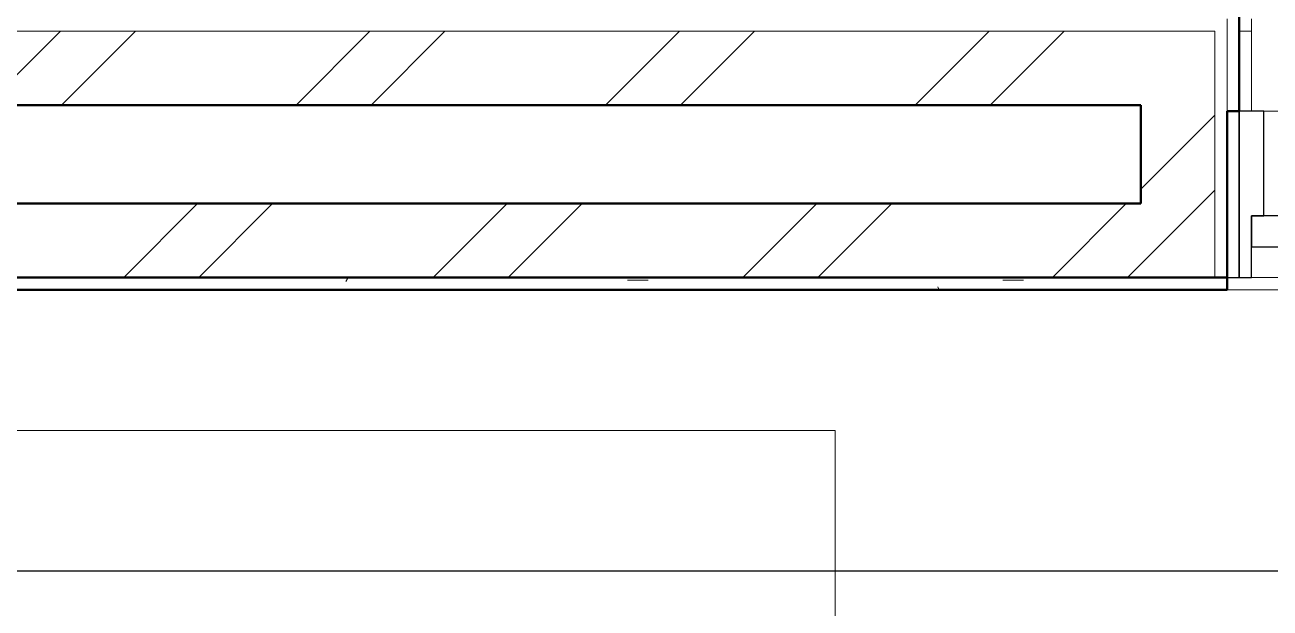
# Model space of a CAD drawing. Header units: millimetres. Extents: x -9358 to 257996, y -67499 to 9117.
# Drawn here: x 647 to 2670, y -735 to 212 of the extents above; entities that cross this region are included whole.
import ezdxf

# ---------------------------------------------------------------- set-up
doc = ezdxf.new("R2010")
doc.units = ezdxf.units.MM
doc.header["$LTSCALE"] = 1000
for name, color, linetype, lineweight in [('A-FLR-PAT', 8, 'Continuous', 18), ('A-FRN', 8, 'Continuous', 9), ('A-WAL-CLD', 8, 'Continuous', 9), ('A-WAL-CMU', 8, 'Continuous', 50), ('A-WAL-LOW-30', 8, 'Continuous', 18), ('A-WAL-PAT-1', 8, 'Continuous', 9), ('A-WIN', 8, 'Continuous', 9), ('A-WIN-1', 8, 'Continuous', 25)]:
    doc.layers.add(name, color=color, linetype=linetype, lineweight=lineweight)
doc.layers.add('CCTVNET', color=6, linetype='Continuous')
pattern_1 = [(45, (0, 0), (-251.447, 251.447), []), (45, (0, 381), (-251.447, 251.447), [])]

# ---------------------------------------------------------------- blocks, each defined once
blk = doc.blocks.new('table47 - table-1748994-01-Ground Floor Furniture Plan')
at = {"layer": 'A-FRN'}
for p, q in [((33933, 10318.7), (33933, 8904.4)), ((34422, 10318.7), (33933, 10318.7)), ((34422, 8904.4), (34422, 9709.1)), ((33933, 8904.4), (34422, 8904.4))]:
    blk.add_line(p, q, dxfattribs=at)
blk = doc.blocks.new('Sliding_Window_Double - 3200 x 2700-V62-01-Ground Floor Furniture Plan')
at = {"layer": 'A-WIN'}
for p, q in [((1663.7, 180.6), (909.1, 180.6)), ((-1436.3, -89.4), (1643.7, -89.4))]:
    blk.add_line(p, q, dxfattribs=at)
at = {"layer": 'A-WIN-1'}
for p, q in [((1683.7, 180.6), (1663.7, 180.6)), ((1663.7, 180.6), (1663.7, 80.6)), ((1683.7, -89.4), (1683.7, 180.6)), ((1703.7, 180.6), (1683.7, 180.6)), ((1683.7, 180.6), (1683.7, -89.4)), ((1663.7, 130.6), (1613.7, 130.6)), ((1663.7, 80.6), (1663.7, 130.6)), ((1613.7, 80.6), (1663.7, 80.6)), ((1663.7, 80.6), (1643.7, 80.6)), ((1643.7, 80.6), (1643.7, -89.4)), ((1643.7, -89.4), (1683.7, -89.4))]:
    blk.add_line(p, q, dxfattribs=at)
blk = doc.blocks.new('G')
at = {"layer": 'A-WAL-PAT-1'}
h = blk.add_hatch(dxfattribs=at)
h.set_pattern_fill('FP_1', color=256, style=0, pattern_type=2)
h.set_pattern_definition(pattern_1)
h.paths.add_polyline_path([(2460, 230), (2460, 350), (450, 350), (450, 230), (2099.6, 230)], flags=0)
h = blk.add_hatch(dxfattribs=at)
h.set_pattern_fill('FP_1', color=256, style=0, pattern_type=2)
h.set_pattern_definition(pattern_1)
h.paths.add_polyline_path([(2540, -50), (2580, -50), (2580, 350), (2460, 350), (2460, -50)], flags=0)
h = blk.add_hatch(dxfattribs=at)
h.set_pattern_fill('FP_1', color=256, style=0, pattern_type=2)
h.set_pattern_definition(pattern_1)
h.paths.add_polyline_path([(2460, -50), (2460, 70), (470, 70), (470, -50), (2099.6, -50)], flags=0)
h = blk.add_hatch(dxfattribs=at)
h.set_pattern_fill('FP_2', color=256, style=0, pattern_type=2)
h.set_pattern_definition([(0, (0, 0), (812.8, 203.2), [33.53, -576.07, 33.53, -576.07, -3251.2]), (0, (0, 0), (812.8, 203.2), [-1219.2, 33.53, -1185.67, 33.53, -576.07, -1422.4]), (0, (0, 0), (812.8, 203.2), [-3048, 33.53, -372.87, 33.53, -982.47]), (120, (304.8, 101.6), (-582.376, 602.305), [33.53, -576.07, 33.53, -576.07, -3251.2]), (120, (304.8, 101.6), (-582.376, 602.305), [-1219.2, 33.53, -1185.67, 33.53, -576.07, -1422.4]), (120, (304.8, 101.6), (-582.376, 602.305), [-3048, 33.53, -372.87, 33.53, -982.47]), (240, (406.4, 508), (-230.424, -805.505), [33.53, -576.07, 33.53, -576.07, -3251.2]), (240, (406.4, 508), (-230.424, -805.505), [-1219.2, 33.53, -1185.67, 33.53, -576.07, -1422.4]), (240, (406.4, 508), (-230.424, -805.505), [-3048, 33.53, -372.87, 33.53, -982.47])])
h.paths.add_polyline_path([(2600, -70), (2600, -50), (450, -50), (450, -70), (2099.6, -70)], flags=0)
at = {"layer": 'A-FLR-PAT'}
for p, q in [((2640, 370), (2640, 220)), ((2640, 350), (2620, 350))]:
    blk.add_line(p, q, dxfattribs=at)
at = {"layer": 'A-WAL-CLD'}
for p, q in [((2600, 220), (2600, 370)), ((2580, 350), (450, 350)), ((2580, -50), (2580, 350))]:
    blk.add_line(p, q, dxfattribs=at)
at = {"layer": 'A-WAL-CMU'}
for p, q in [((2620, 220), (2620, 390)), ((450, 230), (2460, 230)), ((2460, 230), (2460, 70)), ((2600, -70), (2600, 220)), ((2600, 220), (2620, 220)), ((2460, 70), (470, 70)), ((2600, -50), (450, -50)), ((470, -70), (2600, -70))]:
    blk.add_line(p, q, dxfattribs=at)
at = {"layer": 'A-WAL-LOW-30'}
blk.add_line((5780, -70), (2600, -70), dxfattribs=at)
at = {"layer": 'A-FRN', "rotation": 270.0000000000001}
blk.add_blockref('table47 - table-1748994-01-Ground Floor Furniture Plan', (-8355, 33634.7), dxfattribs=at)
at = {"layer": 'A-WIN', "rotation": 180}
blk.add_blockref('Sliding_Window_Double - 3200 x 2700-V62-01-Ground Floor Furniture Plan', (4303.7, 130.6), dxfattribs=at)

msp = doc.modelspace()

# ---------------------------------------------------------------- block references
msp.add_blockref('G', (0, -148.1))

# ---------------------------------------------------------------- next in the draw order: linework, layer by layer
at = {"layer": 'CCTVNET', "color": 3}
msp.add_lwpolyline([(-457.6, -153.4), (-457.6, -674.1), (3110, -674.1), (3110, -7919.1), (8519.4, -7919.1), (8540.5, -12365.3)], dxfattribs=at)

doc.saveas('drawing.dxf')
